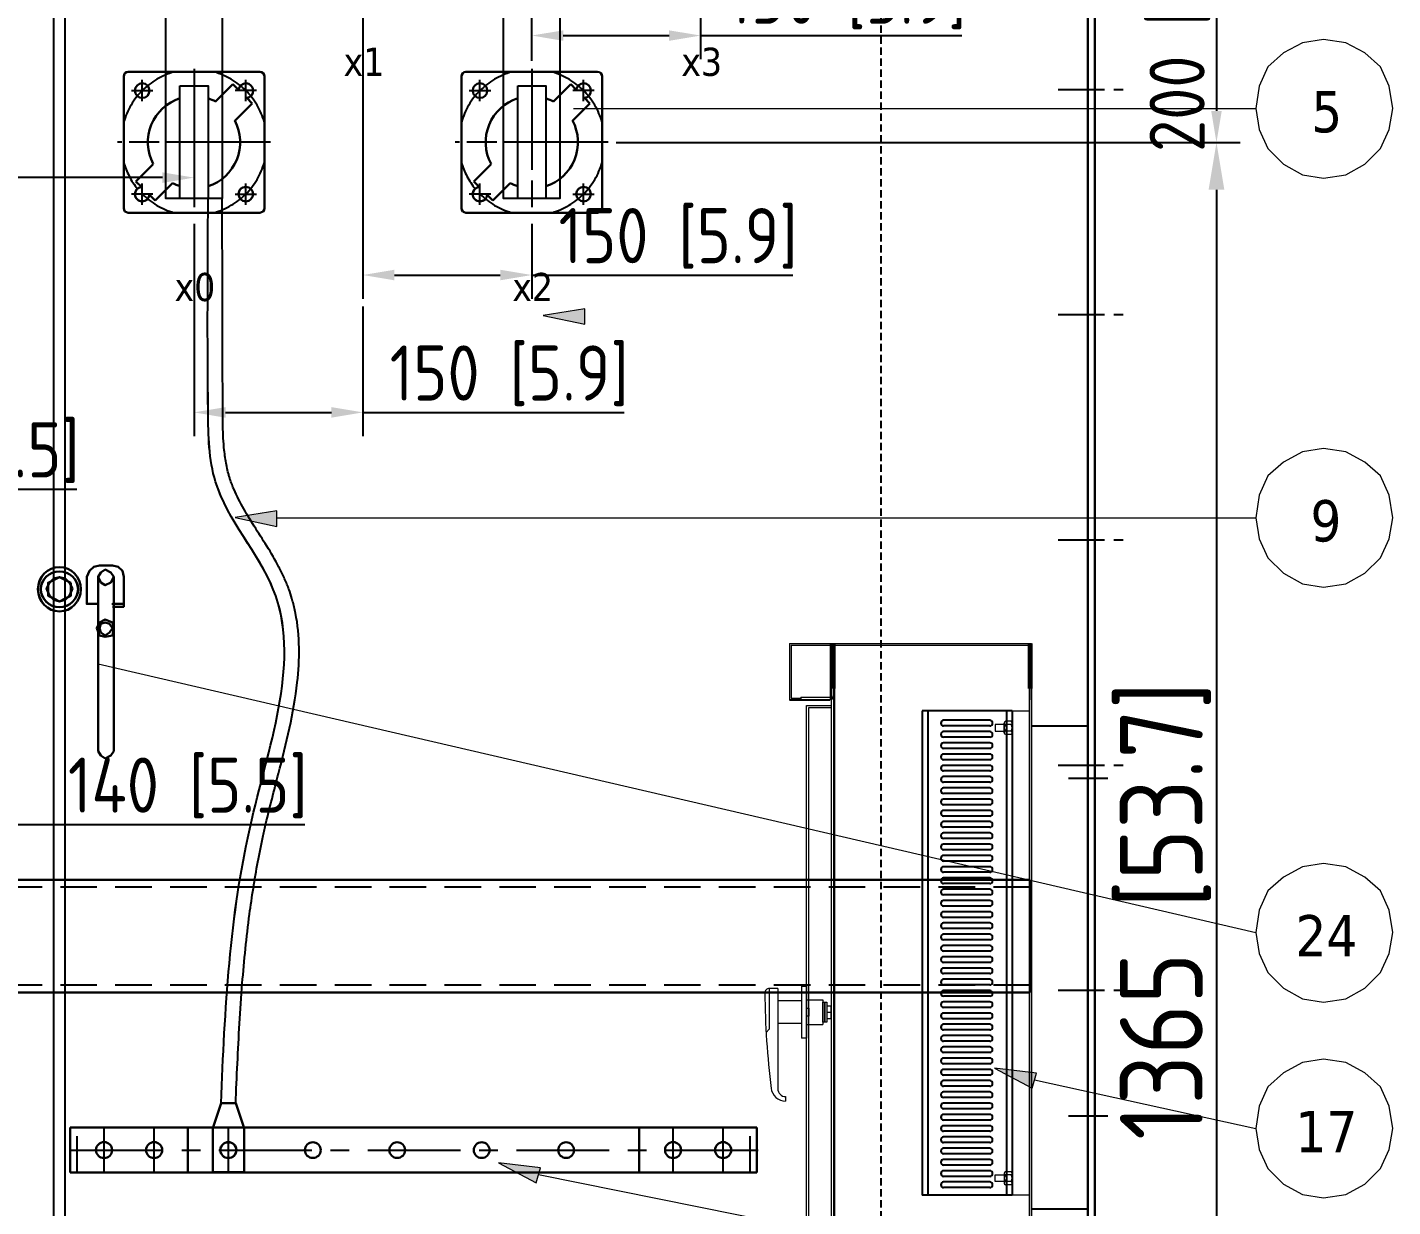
# Model space of a CAD drawing. Header units: millimetres. Extents: x 183355 to 194386, y -190559 to -183233.
# Drawn here: x 185904 to 187117, y -185579 to -184532 of the extents above; entities that cross this region are included whole.
import ezdxf

# ---------------------------------------------------------------- set-up
doc = ezdxf.new("R2010")
doc.units = ezdxf.units.MM
doc.header["$LTSCALE"] = 13
for name, pattern in [('ACAD_ISO02W100', [15, 12, -3]), ('CENTER', [50.8, 31.75, -6.35, 6.35, -6.35]), ('CENTERX2', [101.6, 63.5, -12.7, 12.7, -12.7]), ('DASHED', [0.75, 0.5, -0.25])]:
    doc.linetypes.add(name, pattern=pattern)
doc.layers.get('0').update_dxf_attribs({"color": 1, "linetype": 'CENTER'})
for name, color, linetype in [('1', 4, 'Continuous'), ('2细线层', 4, 'Continuous'), ('3中心线层', 1, 'CENTER'), ('4虚线层', 6, 'DASHED'), ('粗实线', 4, 'Continuous'), ('细实线', 2, 'Continuous')]:
    doc.layers.add(name, color=color, linetype=linetype)
for name, color, linetype, lineweight in [('1粗实线', 4, 'Continuous', 50), ('2细实线', 3, 'Continuous', 20), ('标注、文本', 3, 'Continuous', 25), ('铁心', 3, 'Continuous', 0)]:
    doc.layers.add(name, color=color, linetype=linetype, lineweight=lineweight)
doc.styles.get("Standard").update_dxf_attribs({"font": 'gbenor.shx', "bigfont": 'gbcbig.shx'})
doc.styles.add('Tahoma$001', font='tahoma.ttf', dxfattribs={"height": 2.159784})
doc.dimstyles.new('英寸 1-10', dxfattribs={"dimscale": 14, "dimtxt": 3.5, "dimasz": 2, "dimexe": 1.5, "dimexo": 0.5, "dimgap": 0.5, "dimtad": 1, "dimtoh": 1, "dimdec": 1, "dimdsep": 46, "dimtxsty": 'Standard', "dimcen": 2.5, "dimclrd": 3, "dimclre": 3, "dimclrt": 3, "dimadec": 0, "dimazin": 2, "dimtfac": 1, "dimtdec": 1, "dimtmove": 0, "dimatfit": 2, "dimfxl": 1, "dimarcsym": 0})

# ---------------------------------------------------------------- blocks, each defined once
blk = doc.blocks.new('A$C41791604')
blk.add_line((22, 19.3), (22, 19.3))
at = {"layer": '1', "color": 1, "linetype": 'CENTERX2', "lineweight": -3, "ltscale": 0.1}
for p, q in [((68, 130.5), (68, 0)), ((68, 123.3), (68, 7.3)), ((12.5, 111.2), (31.5, 111.2)), ((22, 101.7), (22, 120.7)), ((123.5, 111.2), (104.5, 111.2)), ((114, 101.7), (114, 120.7)), ((136, 65.3), (0, 65.3)), ((126, 65.3), (10, 65.3)), ((22, 9.8), (22, 28.8)), ((114, 9.8), (114, 28.8)), ((31.5, 19.3), (12.5, 19.3)), ((104.5, 19.3), (123.5, 19.3))]:
    blk.add_line(p, q, dxfattribs=at)
for start, end in [(105.9424, 164.0639), (15.9361, 74.0576), (195.9361, 219.268), (285.9424, 344.0639), (224.9998, 254.0576)]:
    blk.add_arc((68, 65.3), 65, start, end, dxfattribs=at)
at = {"layer": '1粗实线', "lineweight": -3, "ltscale": 3}
blk.add_lwpolyline([(55.5, 115.3), (80.5, 115.3), (80.5, 15.3), (55.5, 15.3)], close=True, dxfattribs=at)
at = {"layer": '粗实线', "lineweight": 30}
for p, q in [((5.5, 123.8), (5.5, 6.8)), ((126.5, 127.8), (9.5, 127.8)), ((130.5, 123.8), (130.5, 6.8)), ((87.2, 101.5), (102.6, 116.9)), ((107.5, 112), (102.6, 116.9)), ((104.2, 84.5), (119.6, 99.9)), ((119.6, 99.9), (114.8, 104.8)), ((16.4, 30.6), (31.8, 46)), ((21.2, 25.7), (16.4, 30.6)), ((33.4, 13.6), (48.8, 29)), ((33.4, 13.6), (28.5, 18.5)), ((126.5, 2.8), (9.5, 2.8))]:
    blk.add_line(p, q, dxfattribs=at)
for centre in [(22, 111.2), (114, 19.3)]:
    blk.add_circle(centre, 6.5, dxfattribs=at)
for centre, radius, start, end in [((9.5, 123.8), 4, 90, 180), ((126.5, 123.8), 4, 0, 90), ((114, 111.2), 6.5, 277.0201, 172.9799), ((68, 65.3), 41, 107.7508, 207.9814), ((68, 65.3), 41, 62.0186, 72.2492), ((68, 65.3), 41, 287.7508, 27.9814), ((22, 19.3), 6.5, 97.0201, 352.9799), ((68, 65.3), 41, 242.0186, 252.2492), ((22, 19.3), 6.5, 135, 315), ((9.5, 6.8), 4, 180, 270), ((126.5, 6.8), 4, 270, 360)]:
    blk.add_arc(centre, radius, start, end, dxfattribs=at)
blk = doc.blocks.new('A$C08576B93')
at = {"layer": '1', "color": 1, "linetype": 'CENTERX2', "lineweight": -3, "ltscale": 0.1}
for p, q in [((30, 0), (30, 40)), ((74.5, 0), (74.5, 40))]:
    blk.add_line(p, q, dxfattribs=at)
at = {"layer": '4虚线层', "ltscale": 5}
blk.add_line((6, 0), (6, 40), dxfattribs=at)
at = {"layer": '粗实线', "lineweight": 30}
for p, q in [((0, 40), (104.5, 40)), ((0, 0), (0, 40)), ((104.5, 40), (104.5, 0)), ((104.5, 0), (0, 0))]:
    blk.add_line(p, q, dxfattribs=at)
for centre in [(30, 20), (74.5, 20)]:
    blk.add_circle(centre, 7.15, dxfattribs=at)
blk = doc.blocks.new('A$C72A73D34')
at = {"color": 0, "linetype": 'ByBlock', "lineweight": 18}
for p, q in [((22, 600), (237, 600)), ((22, 600), (22, 550)), ((23.5, 598.5), (237, 598.5)), ((23.5, 598.5), (23.5, 551.5)), ((58.7, 560), (58.7, 553.3)), ((61, 560), (61, 553.3)), ((61, 560), (61, 0)), ((62, 560), (62, 0)), ((62, 560), (62, 550)), ((234.7, 560), (234.7, 0)), ((235, 560), (235, 0)), ((237, 560), (237, 0)), ((237, 550), (237, 560)), ((23.5, 551.5), (32, 551.5)), ((32, 552.3), (57.7, 552.3)), ((32, 552.3), (32, 550)), ((59, 550.3), (59, 0)), ((37, 0), (37, 545)), ((37, 545), (59, 545)), ((39, 0), (39, 543)), ((39, 543), (59, 543)), ((219.7, 110), (219.7, 540)), ((219.7, 540), (234.7, 540)), ((204.7, 528), (204.7, 522)), ((212.7, 528), (204.7, 528)), ((204.7, 522), (212.7, 522)), ((212.7, 520.7), (212.7, 529.3)), ((212.7, 522), (212.7, 528)), ((218.7, 530.8), (213.7, 530.8)), ((218.7, 527.9), (213.7, 527.9)), ((218.7, 522.1), (213.7, 522.1)), ((219.7, 520.7), (219.7, 529.3)), ((218.7, 519.2), (213.7, 519.2)), ((237, 345), (237, 343)), ((4, 293.5), (4, 257.5)), ((11.5, 293.5), (4, 293.5)), ((11.5, 293.5), (11.5, 204.5)), ((32.5, 295.5), (37, 295.5)), ((32.5, 295.5), (32.5, 249.5)), ((37, 295.5), (37, 249.5)), ((32.5, 282.5), (11.5, 282.5)), ((37, 283.5), (51.5, 283.5)), ((51.5, 283.5), (51.5, 261.5)), ((51.5, 263.5), (51.5, 281.5)), ((51.5, 281.5), (53.2, 281.5)), ((53.2, 281.5), (53.2, 263.5)), ((53.2, 263.5), (53.2, 281.5)), ((53.2, 281.5), (55, 281.5)), ((55, 281.5), (55, 263.5)), ((37, 269), (37, 276)), ((37, 276), (39, 276)), ((39, 269), (37, 269)), ((39, 276), (39, 269)), ((55, 278.2), (58.5, 278.2)), ((55, 272.5), (58.5, 272.5)), ((55, 266.8), (58.5, 266.8)), ((58.5, 278.2), (58.5, 266.8)), ((4, 257.5), (1.1, 254.5)), ((32.5, 262.5), (11.5, 262.5)), ((37, 261.5), (51.5, 261.5)), ((53.2, 263.5), (51.5, 263.5)), ((55, 263.5), (53.2, 263.5)), ((37, 249.5), (32.5, 249.5)), ((18.5, 197.5), (18.5, 193.5)), ((204.7, 122), (204.7, 128)), ((204.7, 128), (212.7, 128)), ((212.7, 122), (204.7, 122)), ((212.7, 129.3), (212.7, 120.7)), ((212.7, 128), (212.7, 122)), ((218.7, 130.8), (213.7, 130.8)), ((218.7, 127.9), (213.7, 127.9)), ((218.7, 122.1), (213.7, 122.1)), ((219.7, 129.3), (219.7, 120.7)), ((218.7, 119.2), (213.7, 119.2)), ((234.7, 110), (219.7, 110)), ((39, 73), (39, 57)), ((54, 73), (39, 73)), ((40.5, 73), (40.5, 57)), ((54, 57), (54, 73)), ((70, 55), (70, 64)), ((70, 64), (82, 64)), ((82, 64), (82, 55)), ((39, 57), (54, 57)), ((48, 50), (48, 38)), ((64, 50), (48, 50)), ((64, 52), (64, 35)), ((64, 50), (64, 2)), ((66, 35), (66, 52)), ((84, 55), (67, 55)), ((84, 53), (67, 53)), ((82, 56.8), (70, 56.8)), ((82, 55), (70, 55)), ((84, 55), (84, 53)), ((50, 38), (48, 38)), ((50, 48), (50, 38)), ((62, 48), (50, 48)), ((64, 35), (66, 35)), ((235, 20), (65, 20)), ((65, 2), (65, 20)), ((234, 17.7), (65, 17.7)), ((234, 2), (234, 20)), ((59, 2), (39, 2)), ((74, 2), (64, 2)), ((74, 2), (74, 0)), ((225, 2), (235, 2)), ((225, 2), (225, 0)), ((61, 0), (37, 0)), ((237, 0), (62, 0))]:
    blk.add_line(p, q, dxfattribs=at)
at = {"color": 0, "linetype": 'ByBlock'}
for p, q in [((139.7, 540), (139.7, 110)), ((144.7, 540), (144.7, 110)), ((214.7, 540), (214.7, 110)), ((219.7, 540), (219.7, 110)), ((199.8, 531.7), (158.8, 531.7)), ((199.8, 526.7), (158.8, 526.7)), ((199.8, 521.7), (158.8, 521.7)), ((199.8, 516.7), (158.8, 516.7)), ((199.8, 511.7), (158.8, 511.7)), ((199.8, 506.7), (158.8, 506.7)), ((199.8, 501.7), (158.8, 501.7)), ((199.8, 496.7), (158.8, 496.7)), ((199.8, 491.7), (158.8, 491.7)), ((199.8, 486.7), (158.8, 486.7)), ((199.8, 481.7), (158.8, 481.7)), ((199.8, 476.7), (158.8, 476.7)), ((199.8, 471.7), (158.8, 471.7)), ((199.8, 466.7), (158.8, 466.7)), ((199.8, 461.7), (158.8, 461.7)), ((199.8, 456.7), (158.8, 456.7)), ((199.8, 451.7), (158.8, 451.7)), ((199.8, 446.7), (158.8, 446.7)), ((199.8, 441.7), (158.8, 441.7)), ((199.8, 436.7), (158.8, 436.7)), ((199.8, 431.7), (158.8, 431.7)), ((199.8, 426.7), (158.8, 426.7)), ((199.8, 421.7), (158.8, 421.7)), ((199.8, 416.7), (158.8, 416.7)), ((199.8, 411.7), (158.8, 411.7)), ((199.8, 406.7), (158.8, 406.7)), ((199.8, 401.7), (158.8, 401.7)), ((199.8, 396.7), (158.8, 396.7)), ((199.8, 391.7), (158.8, 391.7)), ((199.8, 386.7), (158.8, 386.7)), ((199.8, 381.7), (158.8, 381.7)), ((199.8, 376.7), (158.8, 376.7)), ((199.8, 371.7), (158.8, 371.7)), ((199.8, 366.7), (158.8, 366.7)), ((199.8, 361.7), (158.8, 361.7)), ((199.8, 356.7), (158.8, 356.7)), ((199.8, 351.7), (158.8, 351.7)), ((199.8, 346.7), (158.8, 346.7)), ((199.8, 341.7), (158.8, 341.7)), ((199.8, 341.7), (158.8, 341.7)), ((199.8, 336.7), (158.8, 336.7)), ((199.8, 336.7), (158.8, 336.7)), ((199.8, 331.7), (158.8, 331.7)), ((199.8, 326.7), (158.8, 326.7)), ((199.8, 321.7), (158.8, 321.7)), ((199.8, 316.7), (158.8, 316.7)), ((199.8, 311.7), (158.8, 311.7)), ((199.8, 306.7), (158.8, 306.7)), ((199.8, 301.7), (158.8, 301.7)), ((199.8, 296.7), (158.8, 296.7)), ((199.8, 291.7), (158.8, 291.7)), ((199.8, 286.7), (158.8, 286.7)), ((199.8, 281.7), (158.8, 281.7)), ((199.8, 276.7), (158.8, 276.7)), ((199.8, 271.7), (158.8, 271.7)), ((199.8, 266.7), (158.8, 266.7)), ((199.8, 261.7), (158.8, 261.7)), ((199.8, 256.7), (158.8, 256.7)), ((199.8, 251.7), (158.8, 251.7)), ((199.8, 246.7), (158.8, 246.7)), ((199.8, 241.7), (158.8, 241.7)), ((199.8, 236.7), (158.8, 236.7)), ((199.8, 231.7), (158.8, 231.7)), ((199.8, 226.7), (158.8, 226.7)), ((199.8, 221.7), (158.8, 221.7)), ((199.8, 216.7), (158.8, 216.7)), ((199.8, 211.7), (158.8, 211.7)), ((199.8, 206.7), (158.8, 206.7)), ((199.8, 201.7), (158.8, 201.7)), ((199.8, 196.7), (158.8, 196.7)), ((199.8, 191.7), (158.8, 191.7)), ((199.8, 186.7), (158.8, 186.7)), ((199.8, 181.7), (158.8, 181.7)), ((199.8, 176.7), (158.8, 176.7)), ((199.8, 171.7), (158.8, 171.7)), ((199.8, 166.7), (158.8, 166.7)), ((199.8, 161.7), (158.8, 161.7)), ((199.8, 156.7), (158.8, 156.7)), ((199.8, 151.7), (158.8, 151.7)), ((199.8, 146.7), (158.8, 146.7)), ((199.8, 141.7), (158.8, 141.7)), ((199.8, 136.7), (158.8, 136.7)), ((199.8, 131.7), (158.8, 131.7)), ((199.8, 126.7), (158.8, 126.7)), ((199.8, 121.7), (158.8, 121.7)), ((199.8, 116.7), (158.8, 116.7))]:
    blk.add_line(p, q, dxfattribs=at)
for p, q in [((237, 526.8), (287, 526.8)), ((287, 526.8), (287, 97.5)), ((287, 97.5), (237, 97.5))]:
    blk.add_line(p, q)
at = {"linetype": 'ACAD_ISO02W100'}
for p, q in [((304.6, 480), (269.7, 480)), ((304.6, 180), (269.7, 180))]:
    blk.add_line(p, q, dxfattribs=at)
at = {"color": 0, "linetype": 'ByBlock', "lineweight": 18}
blk.add_circle((99, 60), 4.5, dxfattribs=at)
for centre, radius, start, end in [((57.7, 553.3), 1, 270, 0), ((57.7, 553.3), 3.3, 270, 0), ((214.2, 529.3), 1.54, 110.57, 249.43), ((217.4, 525), 4.67, 141.7868, 218.2132), ((214.2, 520.7), 1.54, 110.57, 249.43), ((218.2, 529.3), 1.54, 290.57, 69.43), ((215, 525), 4.67, 321.7868, 38.2132), ((218.2, 520.7), 1.54, 290.57, 69.43), ((4, 289.5), 4, 90, 181.0355), ((742.7, 296.2), 742.7, 180.515, 187.072), ((18.5, 206.5), 13, 186.3133, 270), ((18.5, 204.5), 7, 180, 270), ((214.2, 129.3), 1.54, 110.57, 249.43), ((217.4, 125), 4.67, 141.7868, 218.2132), ((214.2, 120.7), 1.54, 110.57, 249.43), ((218.2, 129.3), 1.54, 290.57, 69.43), ((215, 125), 4.67, 321.7868, 38.2132), ((218.2, 120.7), 1.54, 290.57, 69.43), ((67, 52), 3, 90, 180), ((67, 52), 1, 90, 180)]:
    blk.add_arc(centre, radius, start, end, dxfattribs=at)
at = {"color": 0, "linetype": 'ByBlock'}
for centre, start, end in [((158.8, 529.2), 90, 270), ((158.8, 519.2), 90, 270), ((199.8, 529.2), 270, 90), ((199.8, 519.2), 270, 90), ((158.8, 509.2), 90, 270), ((199.8, 509.2), 270, 90), ((158.8, 499.2), 90, 270), ((199.8, 499.2), 270, 90), ((158.8, 489.2), 90, 270), ((199.8, 489.2), 270, 90), ((158.8, 479.2), 90, 270), ((199.8, 479.2), 270, 90), ((158.8, 469.2), 90, 270), ((158.8, 459.2), 90, 270), ((199.8, 469.2), 270, 90), ((199.8, 459.2), 270, 90), ((158.8, 449.2), 90, 270), ((199.8, 449.2), 270, 90), ((158.8, 439.2), 90, 270), ((199.8, 439.2), 270, 90), ((158.8, 429.2), 90, 270), ((199.8, 429.2), 270, 90), ((158.8, 419.2), 90, 270), ((199.8, 419.2), 270, 90), ((158.8, 409.2), 90, 270), ((158.8, 399.2), 90, 270), ((199.8, 409.2), 270, 90), ((199.8, 399.2), 270, 90), ((158.8, 389.2), 90, 270), ((199.8, 389.2), 270, 90), ((158.8, 379.2), 90, 270), ((199.8, 379.2), 270, 90), ((158.8, 369.2), 90, 270), ((199.8, 369.2), 270, 90), ((158.8, 359.2), 90, 270), ((199.8, 359.2), 270, 90), ((158.8, 349.2), 90, 270), ((158.8, 339.2), 90, 270), ((158.8, 339.2), 90, 270), ((199.8, 349.2), 270, 90), ((199.8, 339.2), 270, 90), ((199.8, 339.2), 270, 90), ((158.8, 329.2), 90, 270), ((199.8, 329.2), 270, 90), ((158.8, 319.2), 90, 270), ((199.8, 319.2), 270, 90), ((158.8, 309.2), 90, 270), ((199.8, 309.2), 270, 90), ((158.8, 299.2), 90, 270), ((158.8, 289.2), 90, 270), ((199.8, 299.2), 270, 90), ((199.8, 289.2), 270, 90), ((158.8, 279.2), 90, 270), ((199.8, 279.2), 270, 90), ((158.8, 269.2), 90, 270), ((199.8, 269.2), 270, 90), ((158.8, 259.2), 90, 270), ((199.8, 259.2), 270, 90), ((158.8, 249.2), 90, 270), ((199.8, 249.2), 270, 90), ((158.8, 239.2), 90, 270), ((158.8, 229.2), 90, 270), ((199.8, 239.2), 270, 90), ((199.8, 229.2), 270, 90), ((158.8, 219.2), 90, 270), ((199.8, 219.2), 270, 90), ((158.8, 209.2), 90, 270), ((199.8, 209.2), 270, 90), ((158.8, 199.2), 90, 270), ((199.8, 199.2), 270, 90), ((158.8, 189.2), 90, 270), ((199.8, 189.2), 270, 90), ((158.8, 179.2), 90, 270), ((158.8, 169.2), 90, 270), ((199.8, 179.2), 270, 90), ((199.8, 169.2), 270, 90), ((158.8, 159.2), 90, 270), ((199.8, 159.2), 270, 90), ((158.8, 149.2), 90, 270), ((199.8, 149.2), 270, 90), ((158.8, 139.2), 90, 270), ((199.8, 139.2), 270, 90), ((158.8, 129.2), 90, 270), ((158.8, 119.2), 90, 270), ((199.8, 129.2), 270, 90), ((199.8, 119.2), 270, 90)]:
    blk.add_arc(centre, 2.5, start, end, dxfattribs=at)
at = {"layer": '1', "color": 0, "lineweight": 35}
for p, q in [((59, 550.3), (59, 600)), ((61, 560), (61, 600)), ((62, 560), (62, 600)), ((234.7, 560), (234.7, 600)), ((235, 560), (235, 600)), ((237, 560), (237, 600))]:
    blk.add_line(p, q, dxfattribs=at)
at = {"layer": '1', "color": 0, "lineweight": -3}
for p, q in [((22, 550), (57.7, 550)), ((219.7, 540), (139.7, 540)), ((219.7, 110), (139.7, 110)), ((219.7, 120.7), (219.7, 110))]:
    blk.add_line(p, q, dxfattribs=at)
blk = doc.blocks.new('A$C3970166B')
at = {"layer": '标注、文本', "color": 4, "lineweight": 30}
for points in [[(20.32, 13.55), (18.63, 16.93), (16.09, 19.47), (12.7, 20.32), (9.31, 19.47), (6.77, 16.93), (5.08, 13.55), (6.77, 9.31), (9.31, 6.77), (12.7, 5.93), (16.09, 6.77), (18.63, 9.31)], [(19.47, 16.93), (12.7, 20.32), (5.93, 16.93), (5.93, 9.31), (12.7, 5.93), (19.47, 9.31)]]:
    blk.add_lwpolyline(points, close=True, dxfattribs=at)
for major_axis, ratio in [((0, 13.12), 0.967742), ((-11.01, 0), 0.961538)]:
    blk.add_ellipse((12.7, 13.12), major_axis=major_axis, ratio=ratio, start_param=0, end_param=6.283185, dxfattribs=at)
blk = doc.blocks.new('A$C33D96195')
at = {"layer": '标注、文本', "color": 4, "lineweight": 30}
for points in [[(54.6, 171.4), (49.5, 170.2), (45.7, 166.4), (43.2, 161.3)], [(54.6, 171.4), (66, 171.4)], [(76.2, 161.3), (74.9, 166.4), (71.1, 170.2), (66, 171.4)], [(53.3, 137.2), (43.2, 137.2), (43.2, 161.3)], [(67.3, 6.4), (67.3, 161.3), (64.8, 165.1), (59.7, 167.6), (55.9, 165.1), (53.3, 161.3), (55.9, 156.2), (59.7, 153.7), (64.8, 156.2), (67.3, 161.3)], [(53.3, 161.3), (53.3, 6.4)], [(76.2, 161.3), (76.2, 137.2), (66, 137.2), (76.2, 137.2), (76.2, 134.6), (66, 134.6)], [(53.3, 6.4), (55.9, 2.5), (59.7, 0), (64.8, 2.5), (67.3, 6.4)]]:
    blk.add_lwpolyline(points, dxfattribs=at)
for points in [[(30.5, 150.8), (27.9, 155.9), (24.1, 159.7), (19, 161), (14, 159.7), (10.2, 155.9), (7.6, 150.8), (10.2, 144.5), (14, 140.7), (19, 139.4), (24.1, 140.7), (27.9, 144.5)], [(29.2, 155.9), (19, 161), (8.9, 155.9), (8.9, 144.5), (19, 139.4), (29.2, 144.5)], [(67.3, 115.6), (66, 120.7), (59.7, 123.2), (54.6, 120.7), (52.1, 115.6), (54.6, 109.2), (59.7, 108), (66, 109.2)], [(66, 115.6), (63.5, 119.4), (59.7, 120.7), (55.9, 119.4), (54.6, 115.6), (55.9, 111.8), (59.7, 109.2), (63.5, 111.8)]]:
    blk.add_lwpolyline(points, close=True, dxfattribs=at)
for major_axis, ratio in [((0, 19.7), 0.967742), ((-16.5, 0), 0.961538)]:
    blk.add_ellipse((19, 150.2), major_axis=major_axis, ratio=ratio, start_param=0, end_param=6.283185, dxfattribs=at)
at = {"layer": '标注、文本', "xscale": 1.5, "yscale": 1.5, "zscale": 1.5}
blk.add_blockref('A$C3970166B', (0, 130.5), dxfattribs=at)
blk = doc.blocks.new('*D219')
at = {"layer": '2细实线', "color": 3, "linetype": 'ByBlock', "lineweight": -2}
for p, q in [((186427.2, -184634), (186981.4, -184634)), ((186960.4, -184676), (186960.4, -185957)), ((186859.2, -185999), (186981.4, -185999))]:
    blk.add_line(p, q, dxfattribs=at)
at = {"layer": '2细实线', "color": 3, "linetype": 'ByBlock'}
for points in [[(186953.4, -184676), (186967.4, -184676), (186960.4, -184634)], [(186953.4, -185957), (186967.4, -185957), (186960.4, -185999)]]:
    blk.add_solid(points, dxfattribs=at)
at = {"layer": 'Defpoints', "color": 0, "linetype": 'ByBlock'}
for p in [(186420.2, -184634), (186852.2, -185999), (186960.4, -185999)]:
    blk.add_point(p, dxfattribs=at)
at = {"layer": '2细实线', "color": 3, "linetype": 'ByBlock', "insert": (186915.1, -185316.5), "char_height": 73.5, "attachment_point": 5, "rotation": 90}
blk.add_mtext('1365 [53.7]', dxfattribs=at)
blk = doc.blocks.new('*D220')
at = {"layer": '2细实线', "color": 3, "linetype": 'ByBlock', "lineweight": -2}
for p, q in [((186577.2, -184434), (186981.4, -184434)), ((186960.4, -184462), (186960.4, -184606)), ((186949.6, -184634), (186981.4, -184634))]:
    blk.add_line(p, q, dxfattribs=at)
at = {"layer": '2细实线', "color": 3, "linetype": 'ByBlock'}
for points in [[(186955.7, -184462), (186965.1, -184462), (186960.4, -184434)], [(186955.7, -184606), (186965.1, -184606), (186960.4, -184634)]]:
    blk.add_solid(points, dxfattribs=at)
at = {"layer": 'Defpoints', "color": 0, "linetype": 'ByBlock'}
for p in [(186570.2, -184434), (186942.6, -184634), (186960.4, -184634)]:
    blk.add_point(p, dxfattribs=at)
at = {"layer": '2细实线', "color": 3, "linetype": 'ByBlock', "insert": (186927.9, -184534), "char_height": 49, "attachment_point": 5, "rotation": 90}
blk.add_mtext('200 [7.9]', dxfattribs=at)
blk = doc.blocks.new('*D201')
at = {"layer": '2细实线', "color": 3, "linetype": 'ByBlock', "lineweight": -2}
for p, q in [((185572.2, -184954), (185572.2, -184921)), ((185712.2, -184959.1), (185712.2, -184921)), ((185600.2, -184942), (185684.2, -184942)), ((185712.2, -184942), (185948.2, -184942))]:
    blk.add_line(p, q, dxfattribs=at)
at = {"layer": '2细实线', "color": 3, "linetype": 'ByBlock'}
for points in [[(185600.2, -184937.4), (185600.2, -184946.7), (185572.2, -184942)], [(185684.2, -184937.4), (185684.2, -184946.7), (185712.2, -184942)]]:
    blk.add_solid(points, dxfattribs=at)
at = {"layer": 'Defpoints', "color": 0, "linetype": 'ByBlock'}
for p in [(185712.2, -184942), (185572.2, -184961), (185712.2, -184966.1)]:
    blk.add_point(p, dxfattribs=at)
at = {"layer": '2细实线', "color": 3, "linetype": 'ByBlock', "insert": (185844.2, -184909.5), "char_height": 49, "attachment_point": 5}
blk.add_mtext('140 [5.5]', dxfattribs=at)
blk = doc.blocks.new('*D224')
at = {"layer": '2细实线', "color": 3, "linetype": 'ByBlock', "lineweight": -2}
for p, q in [((185712.2, -184973.1), (185712.2, -185260.8)), ((185852.2, -185000.5), (185852.2, -185260.8)), ((185740.2, -185239.8), (185824.2, -185239.8)), ((185852.2, -185239.8), (186150.7, -185239.8))]:
    blk.add_line(p, q, dxfattribs=at)
at = {"layer": '2细实线', "color": 3, "linetype": 'ByBlock'}
for points in [[(185740.2, -185235.2), (185740.2, -185244.5), (185712.2, -185239.8)], [(185824.2, -185235.2), (185824.2, -185244.5), (185852.2, -185239.8)]]:
    blk.add_solid(points, dxfattribs=at)
at = {"layer": 'Defpoints', "color": 0, "linetype": 'ByBlock'}
for p in [(185712.2, -184966.1), (185852.2, -184993.5), (185852.2, -185239.8)]:
    blk.add_point(p, dxfattribs=at)
at = {"layer": '2细实线', "color": 3, "linetype": 'ByBlock', "insert": (186046.7, -185207.3), "char_height": 49, "attachment_point": 5}
blk.add_mtext('140 [5.5]', dxfattribs=at)
blk = doc.blocks.new('*D225')
at = {"layer": '2细实线', "color": 3, "linetype": 'ByBlock', "lineweight": -2}
for p, q in [((186202.2, -184506.2), (186202.2, -184772.8)), ((186352.2, -184706.2), (186352.2, -184772.8)), ((186230.2, -184751.8), (186324.2, -184751.8)), ((186352.2, -184751.8), (186584.2, -184751.8))]:
    blk.add_line(p, q, dxfattribs=at)
at = {"layer": '2细实线', "color": 3, "linetype": 'ByBlock'}
for points in [[(186230.2, -184747.1), (186230.2, -184756.5), (186202.2, -184751.8)], [(186324.2, -184747.1), (186324.2, -184756.5), (186352.2, -184751.8)]]:
    blk.add_solid(points, dxfattribs=at)
at = {"layer": 'Defpoints', "color": 0, "linetype": 'ByBlock'}
for p in [(186202.2, -184499.2), (186352.2, -184699.2), (186352.2, -184751.8)]:
    blk.add_point(p, dxfattribs=at)
at = {"layer": '2细实线', "color": 3, "linetype": 'ByBlock', "insert": (186482.2, -184719.3), "char_height": 49, "attachment_point": 5}
blk.add_mtext('150 [5.9]', dxfattribs=at)
blk = doc.blocks.new('*D227')
at = {"layer": '2细实线', "color": 3, "linetype": 'ByBlock', "lineweight": -2}
for p, q in [((186052.2, -184706.2), (186052.2, -184894.8)), ((186202.2, -184779.8), (186202.2, -184894.8)), ((186080.2, -184873.8), (186174.2, -184873.8)), ((186202.2, -184873.8), (186434.2, -184873.8))]:
    blk.add_line(p, q, dxfattribs=at)
at = {"layer": '2细实线', "color": 3, "linetype": 'ByBlock'}
for points in [[(186080.2, -184869.1), (186080.2, -184878.5), (186052.2, -184873.8)], [(186174.2, -184869.1), (186174.2, -184878.5), (186202.2, -184873.8)]]:
    blk.add_solid(points, dxfattribs=at)
at = {"layer": 'Defpoints', "color": 0, "linetype": 'ByBlock'}
for p in [(186052.2, -184699.2), (186202.2, -184772.8), (186202.2, -184873.8)]:
    blk.add_point(p, dxfattribs=at)
at = {"layer": '2细实线', "color": 3, "linetype": 'ByBlock', "insert": (186332.2, -184841.3), "char_height": 49, "attachment_point": 5}
blk.add_mtext('150 [5.9]', dxfattribs=at)
blk = doc.blocks.new('*D241')
at = {"layer": '2细实线', "color": 3, "linetype": 'ByBlock', "lineweight": -2}
for p, q in [((186502.2, -184506.2), (186502.2, -184560.1)), ((186352.2, -184561.7), (186352.2, -184518.1)), ((186380.2, -184539.1), (186474.2, -184539.1)), ((186502.2, -184539.1), (186734.2, -184539.1))]:
    blk.add_line(p, q, dxfattribs=at)
at = {"layer": '2细实线', "color": 3, "linetype": 'ByBlock'}
for points in [[(186380.2, -184534.5), (186380.2, -184543.8), (186352.2, -184539.1)], [(186474.2, -184534.5), (186474.2, -184543.8), (186502.2, -184539.1)]]:
    blk.add_solid(points, dxfattribs=at)
at = {"layer": 'Defpoints', "color": 0, "linetype": 'ByBlock'}
for p in [(186502.2, -184499.2), (186502.2, -184539.1), (186352.2, -184568.7)]:
    blk.add_point(p, dxfattribs=at)
at = {"layer": '2细实线', "color": 3, "linetype": 'ByBlock', "insert": (186632.2, -184506.6), "char_height": 49, "attachment_point": 5}
blk.add_mtext('150 [5.9]', dxfattribs=at)
blk = doc.blocks.new('*D242')
at = {"layer": '2细实线', "color": 3, "linetype": 'ByBlock', "lineweight": -2}
for p, q in [((185853.5, -184575.7), (185853.5, -184686.3)), ((186052.2, -184575.7), (186052.2, -184686.3)), ((185853.5, -184665.3), (185580.7, -184665.3)), ((186024.2, -184665.3), (185881.5, -184665.3))]:
    blk.add_line(p, q, dxfattribs=at)
at = {"layer": '2细实线', "color": 3, "linetype": 'ByBlock'}
for points in [[(185881.5, -184660.6), (185881.5, -184670), (185853.5, -184665.3)], [(186024.2, -184660.6), (186024.2, -184670), (186052.2, -184665.3)]]:
    blk.add_solid(points, dxfattribs=at)
at = {"layer": 'Defpoints', "color": 0, "linetype": 'ByBlock'}
for p in [(185853.5, -184568.7), (186052.2, -184568.7), (185853.5, -184665.3)]:
    blk.add_point(p, dxfattribs=at)
at = {"layer": '2细实线', "color": 3, "linetype": 'ByBlock', "insert": (185703.1, -184632.8), "char_height": 49, "attachment_point": 5}
blk.add_mtext('198.7 [7.8]', dxfattribs=at)

msp = doc.modelspace()

# ---------------------------------------------------------------- hatches: boundary and pattern name
at = {"layer": '铁心'}
for points in [[(186399.248, -184781.678), (186399.248, -184795.532), (186362.202, -184787.701)], [(186399.248, -184795.532), (186362.202, -184787.701), (186399.248, -184781.678)], [(186125.72, -184961.263), (186125.72, -184975.118), (186088.674, -184967.287)], [(186125.72, -184975.118), (186088.674, -184967.287), (186125.72, -184961.263)], [(186800.431, -185460.743), (186796.613, -185474.061), (186763.16, -185456.322)], [(186796.613, -185474.061), (186763.16, -185456.322), (186800.431, -185460.743)], [(186359.96, -185544.822), (186356.141, -185558.14), (186322.688, -185540.402)], [(186356.141, -185558.14), (186322.688, -185540.402), (186359.96, -185544.822)]]:
    msp.add_hatch(color=256, dxfattribs=at).paths.add_polyline_path(points)

# ---------------------------------------------------------------- linework, layer by layer
at = {"layer": '1', "color": 1, "linetype": 'CENTERX2', "lineweight": -3, "ltscale": 0.1}
for p, q in [((186082.715, -185548.969), (186082.715, -185508.969)), ((186082.715, -185548.969), (186082.715, -185508.969)), ((185942.288, -185528.969), (186557.215, -185528.969))]:
    msp.add_line(p, q, dxfattribs=at)
at = {"layer": '2细线层'}
for p, q in [((186794.715, -185288.969), (184909.715, -185288.969)), ((186794.715, -185388.969), (184909.715, -185388.969))]:
    msp.add_line(p, q, dxfattribs=at)
at = {"layer": '3中心线层', "ltscale": 0.1}
for p, q in [((186819.715, -184586.973), (186884.715, -184586.973)), ((186819.715, -184786.973), (186884.715, -184786.973)), ((186819.715, -184986.973), (186884.715, -184986.973)), ((186819.715, -185186.973), (186884.715, -185186.973)), ((186819.715, -185386.973), (186884.715, -185386.973))]:
    msp.add_line(p, q, dxfattribs=at)
at = {"layer": '4虚线层'}
msp.add_line((186662.215, -183993.969), (186662.215, -185888.969), dxfattribs=at)
at = {"layer": '4虚线层', "ltscale": 5}
for p, q in [((186794.715, -185295.469), (184909.715, -185295.469)), ((186794.715, -185382.469), (184909.715, -185382.469))]:
    msp.add_line(p, q, dxfattribs=at)
at = {"layer": '标注、文本', "color": 4, "lineweight": 30}
for p, q in [((186846.215, -185892.969), (186846.215, -183928.971)), ((186852.215, -185898.969), (186852.215, -184123.971)), ((186794.715, -185288.969), (184909.715, -185288.969)), ((186794.715, -185288.969), (186794.715, -185388.969)), ((186794.715, -185388.969), (184909.715, -185388.969)), ((186076.219, -185487.203), (186068.822, -185509.631)), ((186076.219, -185487.203), (186068.822, -185509.631)), ((186089.211, -185487.203), (186096.608, -185509.631)), ((186089.211, -185487.203), (186096.608, -185509.631))]:
    msp.add_line(p, q, dxfattribs=at)
at = {"layer": '标注、文本'}
msp.add_line((186076.219, -185487.203), (186089.211, -185487.203), dxfattribs=at)
msp.add_line((186076.219, -185487.203), (186089.211, -185487.203), dxfattribs=at)
msp.add_line((186076.219, -185487.203), (186089.211, -185487.203), dxfattribs=at)
msp.add_line((186076.219, -185487.203), (186089.211, -185487.203), dxfattribs=at)
msp.add_line((186076.219, -185487.203), (186089.211, -185487.203), dxfattribs=at)
msp.add_line((186076.219, -185487.203), (186089.211, -185487.203), dxfattribs=at)
msp.add_line((186076.219, -185487.203), (186089.211, -185487.203), dxfattribs=at)
at = {"layer": '标注、文本', "color": 2}
for points in [[(186077.215, -183935.453), (186077.215, -184683.952), (186027.215, -184683.952), (186027.215, -183935.453)], [(186377.215, -183935.471), (186377.215, -184683.97), (186327.215, -184683.97), (186327.215, -183935.471)]]:
    msp.add_lwpolyline(points, close=True, dxfattribs=at)
at = {"layer": '标注、文本', "color": 4, "lineweight": 30}
for points in [[(186076.219, -185487.203), (186089.211, -185487.203)], [(186076.219, -185487.203), (186089.211, -185487.203)], [(186076.219, -185487.203), (186089.211, -185487.203)], [(186076.219, -185487.203), (186089.211, -185487.203)], [(186096.608, -185509.631), (186096.608, -185548.539), (186068.822, -185548.539), (186068.822, -185509.631)], [(186096.608, -185509.631), (186096.608, -185548.539), (186068.822, -185548.539), (186068.822, -185509.631)]]:
    msp.add_lwpolyline(points, dxfattribs=at)
at = {"layer": '标注、文本'}
for points in [[(186076.219, -185487.203), (186103.501, -185235.565), (186122.635, -185031.051), (186071.353, -184935.437), (186064.715, -184873.129), (186064.715, -184683.97)], [(186076.219, -185487.203), (186103.501, -185235.565), (186122.635, -185031.051), (186071.353, -184935.437), (186064.715, -184873.129), (186064.715, -184855.98)]]:
    msp.add_spline(points, degree=3, dxfattribs=at)
msp.add_open_spline([(186089.208, -185487.757), (186089.715, -185475.86), (186090.222, -185463.982), (186091.89, -185428.362), (186093.199, -185404.638), (186096.728, -185360.45), (186098.789, -185340.007), (186102.551, -185311.754), (186103.669, -185304.053), (186107.344, -185280.888), (186110.224, -185265.357), (186114.423, -185246.093), (186115.239, -185242.472), (186117.777, -185231.589), (186119.598, -185224.267), (186123.358, -185209.52), (186125.297, -185202.096), (186130.674, -185181.262), (186134.081, -185167.779), (186139.941, -185140.766), (186142.393, -185127.234), (186145.068, -185103.387), (186145.676, -185093.054), (186145.325, -185072.502), (186144.365, -185062.28), (186141.66, -185048.552), (186140.811, -185044.935), (186139.033, -185038.499), (186138.158, -185035.672), (186136.564, -185031.051), (186135.899, -185029.247), (186134.565, -185025.848), (186133.903, -185024.252), (186132.53, -185021.099), (186131.817, -185019.538), (186129.613, -185014.897), (186128.054, -185011.859), (186122.985, -185002.506), (186119.258, -184996.354), (186111.712, -184984.297), (186107.892, -184978.392), (186100.594, -184966.706), (186097.116, -184960.927), (186090.904, -184949.418), (186088.171, -184943.691), (186085.314, -184936.225), (186084.7, -184934.49), (186083.815, -184931.751), (186083.508, -184930.748), (186082.925, -184928.719), (186082.648, -184927.696), (186081.86, -184924.6), (186081.393, -184922.502), (186080.145, -184916.112), (186079.52, -184911.723), (186078.337, -184900.299), (186078.003, -184893.124), (186077.761, -184881.688), (186077.73, -184877.514), (186077.696, -184867.54), (186077.706, -184861.781), (186077.215, -184683.952)], degree=3, knots=[0, 0, 0, 0, 36.49770495, 36.49770495, 109.49311484, 109.49311484, 171.99363998, 171.99363998, 195.33343003, 195.33343003, 242.01301014, 242.01301014, 252.79411777, 252.79411777, 274.35633303, 274.35633303, 295.91854829, 295.91854829, 334.60593593, 334.60593593, 373.29332358, 373.29332358, 402.97611207, 402.97611207, 432.65890056, 432.65890056, 443.34440914, 443.34440914, 451.79087552, 451.79087552, 457.2345049, 457.2345049, 462.09421404, 462.09421404, 466.95392317, 466.95392317, 476.67334145, 476.67334145, 497.34856178, 497.34856178, 518.02378211, 518.02378211, 538.69900243, 538.69900243, 559.37422276, 559.37422276, 565.62750235, 565.62750235, 569.23855138, 569.23855138, 572.8496004, 572.8496004, 580.07169845, 580.07169845, 594.51589455, 594.51589455, 616.82197331, 616.82197331, 629.44696073, 629.44696073, 646.82731446, 646.82731446, 646.82731446, 646.82731446], dxfattribs=at)
at = {"layer": '粗实线'}
for p, q in [((185927.479, -183934.971), (185927.479, -185888.969)), ((185937.479, -183934.971), (185937.479, -185888.969))]:
    msp.add_line(p, q, dxfattribs=at)
at = {"layer": '粗实线', "lineweight": 30}
for centre, radius in [((186082.715, -185528.969), 7.15), ((186082.715, -185528.969), 7.15), ((186082.715, -185528.969), 7), ((186157.715, -185528.969), 7), ((186232.715, -185528.969), 7), ((186307.715, -185528.969), 7), ((186382.715, -185528.969), 7)]:
    msp.add_circle(centre, radius, dxfattribs=at)
at = {"layer": '细实线', "color": 4, "lineweight": 30}
for p, q in [((185942.288, -185508.969), (185942.288, -185548.969)), ((185942.288, -185508.969), (186552.215, -185508.969)), ((186552.215, -185508.969), (186552.215, -185548.969)), ((185942.288, -185548.969), (186552.215, -185548.969))]:
    msp.add_line(p, q, dxfattribs=at)
at = {"layer": '铁心'}
for p, q in [((187036.805, -184545.552), (187019.938, -184554.588)), ((187055.479, -184542.54), (187036.805, -184545.552)), ((187075.357, -184545.552), (187055.479, -184542.54)), ((187092.223, -184554.588), (187075.357, -184545.552)), ((187019.938, -184554.588), (187006.084, -184566.936)), ((187106.078, -184566.936), (187092.223, -184554.588)), ((187006.084, -184566.936), (186998.253, -184584.104)), ((187113.909, -184584.104), (187106.078, -184566.936)), ((186998.253, -184584.104), (186995.241, -184603.982)), ((187116.921, -184603.982), (187113.909, -184584.104)), ((186995.241, -184603.982), (186998.253, -184622.656)), ((187113.909, -184622.656), (187116.921, -184603.982)), ((186998.253, -184622.656), (187006.084, -184639.523)), ((187106.078, -184639.523), (187113.909, -184622.656)), ((187006.084, -184639.523), (187019.938, -184653.377)), ((187092.223, -184653.377), (187106.078, -184639.523)), ((187019.938, -184653.377), (187036.805, -184662.714)), ((187075.357, -184662.714), (187092.223, -184653.377)), ((187036.805, -184662.714), (187055.479, -184665.726)), ((187055.479, -184665.726), (187075.357, -184662.714)), ((187036.805, -184908.867), (187019.938, -184917.903)), ((187055.479, -184905.855), (187036.805, -184908.867)), ((187075.357, -184908.867), (187055.479, -184905.855)), ((187092.223, -184917.903), (187075.357, -184908.867)), ((187019.938, -184917.903), (187006.084, -184930.252)), ((187106.078, -184930.252), (187092.223, -184917.903)), ((187006.084, -184930.252), (186998.253, -184947.419)), ((187113.909, -184947.419), (187106.078, -184930.252)), ((186998.253, -184947.419), (186995.241, -184967.298)), ((187116.921, -184967.298), (187113.909, -184947.419)), ((186995.241, -184967.298), (186998.253, -184985.971)), ((187113.909, -184985.971), (187116.921, -184967.298)), ((186998.253, -184985.971), (187006.084, -185002.838)), ((187106.078, -185002.838), (187113.909, -184985.971)), ((187006.084, -185002.838), (187019.938, -185016.692)), ((187092.223, -185016.692), (187106.078, -185002.838)), ((187019.938, -185016.692), (187036.805, -185026.029)), ((187075.357, -185026.029), (187092.223, -185016.692)), ((187036.805, -185026.029), (187055.479, -185029.041)), ((187055.479, -185029.041), (187075.357, -185026.029)), ((187036.805, -185277.404), (187019.938, -185286.44)), ((187055.479, -185274.392), (187036.805, -185277.404)), ((187075.357, -185277.404), (187055.479, -185274.392)), ((187092.223, -185286.44), (187075.357, -185277.404)), ((187019.938, -185286.44), (187006.084, -185298.788)), ((187106.078, -185298.788), (187092.223, -185286.44)), ((187006.084, -185298.788), (186998.253, -185315.956)), ((187113.909, -185315.956), (187106.078, -185298.788)), ((186998.253, -185315.956), (186995.241, -185335.834)), ((187116.921, -185335.834), (187113.909, -185315.956)), ((186995.241, -185335.834), (186998.253, -185354.508)), ((187113.909, -185354.508), (187116.921, -185335.834)), ((186998.253, -185354.508), (187006.084, -185371.374)), ((187106.078, -185371.374), (187113.909, -185354.508)), ((187006.084, -185371.374), (187019.938, -185385.229)), ((187092.223, -185385.229), (187106.078, -185371.374)), ((187019.938, -185385.229), (187036.805, -185394.566)), ((187075.357, -185394.566), (187092.223, -185385.229)), ((187036.805, -185394.566), (187055.479, -185397.578)), ((187055.479, -185397.578), (187075.357, -185394.566)), ((187055.479, -185448.285), (187036.805, -185451.297)), ((187075.357, -185451.297), (187055.479, -185448.285)), ((187019.938, -185460.333), (187006.084, -185472.681)), ((187036.805, -185451.297), (187019.938, -185460.333)), ((187092.223, -185460.333), (187075.357, -185451.297)), ((187106.078, -185472.681), (187092.223, -185460.333)), ((187006.084, -185472.681), (186998.253, -185489.849)), ((187113.909, -185489.849), (187106.078, -185472.681)), ((186998.253, -185489.849), (186995.241, -185509.728)), ((187116.921, -185509.728), (187113.909, -185489.849)), ((186995.241, -185509.728), (186998.253, -185528.401)), ((187113.909, -185528.401), (187116.921, -185509.728)), ((186998.253, -185528.401), (187006.084, -185545.268)), ((187106.078, -185545.268), (187113.909, -185528.401)), ((187006.084, -185545.268), (187019.938, -185559.122)), ((187092.223, -185559.122), (187106.078, -185545.268)), ((187019.938, -185559.122), (187036.805, -185568.459)), ((187036.805, -185568.459), (187055.479, -185571.471)), ((187055.479, -185571.471), (187075.357, -185568.459)), ((187075.357, -185568.459), (187092.223, -185559.122))]:
    msp.add_line(p, q, dxfattribs=at)
for points in [[(186389.248, -184603.982), (186995.241, -184603.982), (186995.241, -184603.982)], [(186125.72, -184967.298), (186995.241, -184967.298), (186995.241, -184967.298)], [(185966.997, -185097.232), (186995.24, -185335.834), (186995.24, -185335.834)], [(186798.766, -185466.497), (186995.24, -185509.728), (186995.24, -185509.728)], [(186358.294, -185550.576), (186995.24, -185679.203), (186995.24, -185679.203)]]:
    msp.add_lwpolyline(points, dxfattribs=at)
for points in [[(186399.248, -184781.678), (186362.202, -184787.701), (186399.248, -184795.532)], [(186125.72, -184961.263), (186088.674, -184967.287), (186125.72, -184975.118)], [(186800.431, -185460.743), (186763.16, -185456.322), (186796.613, -185474.061)], [(186359.96, -185544.822), (186322.688, -185540.402), (186356.141, -185558.14)]]:
    msp.add_lwpolyline(points, close=True, dxfattribs=at)

# ---------------------------------------------------------------- block references
at = {"layer": '标注、文本'}
for name, p in [('A$C41791604', (185984.215, -184699.22)), ('A$C41791604', (186284.215, -184699.22)), ('A$C33D96195', (185913.659, -185181.052)), ('A$C72A73D34', (186559.215, -185678.969)), ('A$C08576B93', (185942.288, -185548.969))]:
    msp.add_blockref(name, p, dxfattribs=at)
at = {"layer": '标注、文本', "xscale": -1}
msp.add_blockref('A$C08576B93', (186552.215, -185548.969), dxfattribs=at)

# ---------------------------------------------------------------- texts
at = {"layer": '标注、文本', "style": 'Tahoma$001'}
for s, p in [('x1', (186185.056, -184574.913)), ('x3', (186485.041, -184574.913)), ('x0', (186034.877, -184774.913)), ('x2', (186334.913, -184774.913))]:
    msp.add_text(s, height=25, dxfattribs=at).set_placement(p)
at = {"layer": '铁心', "style": 'Tahoma$001'}
for s, height, p in [('5', 36.682, (187044.574, -184625.066)), ('9', 36.682, (187043.825, -184988.381)), ('24', 36.6818, (187030.498, -185356.917)), ('17', 36.6818, (187030.498, -185530.811))]:
    msp.add_text(s, height=height, dxfattribs=at).set_placement(p)

# ---------------------------------------------------------------- dimensions: what is measured, and where the dimension line sits
at = {"layer": '2细实线', "linetype": 'ByBlock'}
dim = msp.add_linear_dim(base=(186960.415, -184633.97), p1=(186570.215, -184433.97), p2=(186942.555, -184633.97), angle=90, dimstyle='英寸 1-10', dxfattribs=at)
dim.commit()
dim.dimension.update_dxf_attribs({"geometry": '*D220', "text_midpoint": (186960.415, -184533.97), "dimtype": 160})
for base, p1, p2, picture, middle in [((186502.215, -184539.121), (186352.215, -184568.72), (186502.215, -184499.22), '*D241', (186632.224, -184506.6)), ((186352.215, -184751.795), (186202.215, -184499.22), (186352.215, -184699.22), '*D225', (186482.224, -184719.274)), ((185853.533, -184665.294), (186052.215, -184568.72), (185853.533, -184568.72), '*D242', (185703.108, -184632.783)), ((186202.215, -184873.795), (186052.215, -184699.22), (186202.215, -184772.795), '*D227', (186332.224, -184841.274)), ((185712.215, -184942.022), (185572.215, -184960.993), (185712.215, -184966.067), '*D201', (185844.194, -184909.501))]:
    dim = msp.add_linear_dim(base=base, p1=p1, p2=p2, dimstyle='英寸 1-10', dxfattribs=at)
    dim.commit()
    dim.dimension.update_dxf_attribs({"geometry": picture, "text_midpoint": middle})
dim = msp.add_linear_dim(base=(186960.415, -185998.969), p1=(186420.215, -184633.97), p2=(186852.215, -185998.969), angle=90, dimstyle='英寸 1-10', override={"dimtxt": 5.25, "dimasz": 3}, dxfattribs=at)
dim.commit()
dim.dimension.update_dxf_attribs({"geometry": '*D219', "text_midpoint": (186915.133, -185316.469)})
dim = msp.add_linear_dim(base=(185852.215, -185239.834), p1=(185712.215, -184966.067), p2=(185852.215, -184993.469), dimstyle='英寸 1-10', dxfattribs=at)
dim.commit()
dim.dimension.update_dxf_attribs({"geometry": '*D224', "text_midpoint": (186046.684, -185239.834), "dimtype": 160})

doc.saveas('drawing.dxf')
